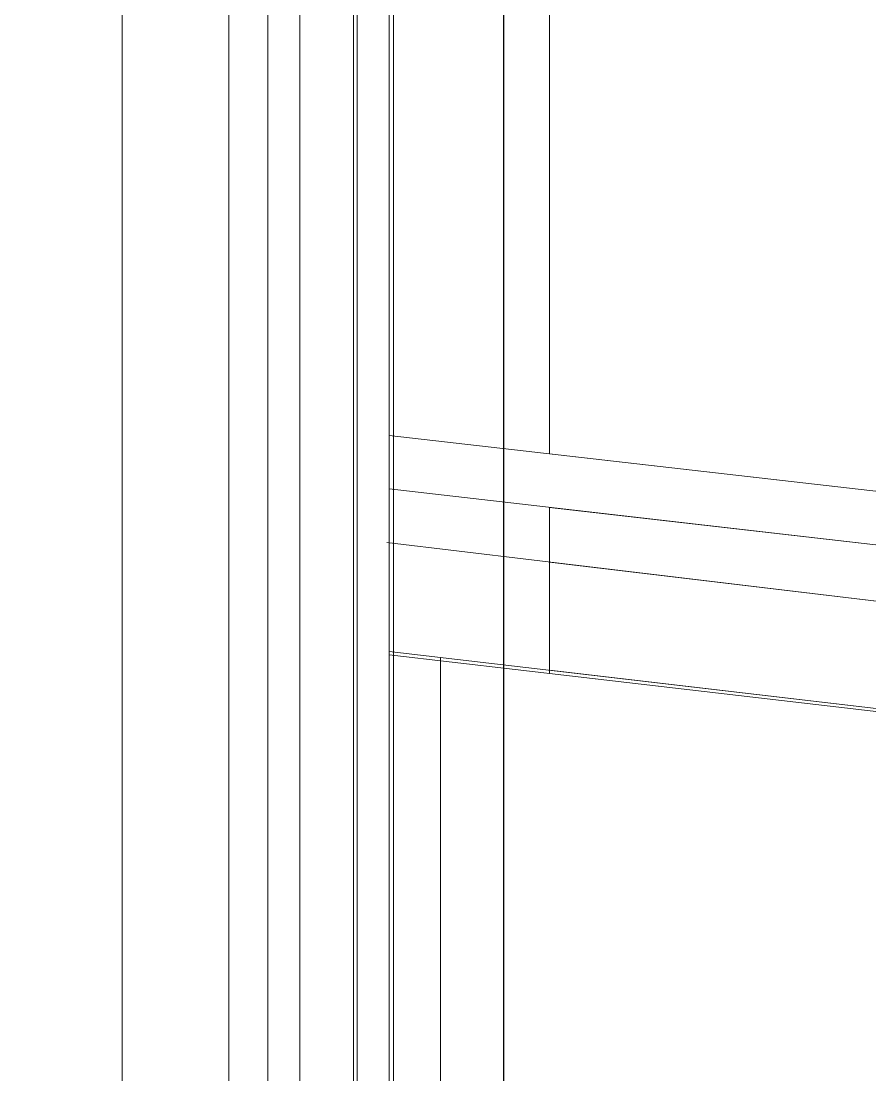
# Model space of a CAD drawing. Header units: millimetres. Extents: x 652554 to 1678317, y -308114 to 170803.
# Drawn here: x 678499.7 to 678896.9, y 105838.1 to 106331.3 of the extents above; entities that cross this region are included whole.
import ezdxf

# ---------------------------------------------------------------- set-up
doc = ezdxf.new("R2010")
doc.units = ezdxf.units.MM
for name, color, linetype, lineweight in [('A-GENM', 1, 'Continuous', 9), ('A-GLAZ-CURT', 2, 'Continuous', 9), ('A-GLAZ-CURT-HDLN', 2, 'Continuous', 9)]:
    doc.layers.add(name, color=color, linetype=linetype, lineweight=lineweight)
doc.layers.add('DIM', color=1, linetype='Continuous')

# ---------------------------------------------------------------- blocks, each defined once
blk = doc.blocks.new('DPA_CP_Entrance Louver Grill Vertical Z - Louver Grill Vertical Z-18398311-2250-01 ENTRANCE 2 ELEVATION 3')
at = {"layer": 'A-GLAZ-CURT'}
for p, q in [((632490.53, 105750), (632490.53, 108525)), ((632573.78, 108475), (632573.78, 105810)), ((632598.78, 105810), (632598.78, 108475)), ((632600.51, 105810), (632600.51, 108475))]:
    blk.add_line(p, q, dxfattribs=at)
blk = doc.blocks.new('DPA_CP_Entrance Louver Grill Vertical Z - Louver Grill Vertical Z-18398376-2250-01 ENTRANCE 2 ELEVATION 3')
at = {"layer": 'A-GLAZ-CURT'}
for p, q in [((632490.53, 105750), (632490.53, 108525)), ((632490.53, 105750), (632490.53, 108525)), ((632490.53, 105750), (632490.53, 108525)), ((632490.53, 105750), (632490.53, 108525)), ((632540.53, 108525), (632540.53, 105750)), ((632540.53, 105750), (632540.53, 108525)), ((632540.53, 108525), (632540.53, 105750)), ((632540.53, 105750), (632540.53, 108525)), ((632615.53, 108525), (632615.53, 105750)), ((632615.53, 105750), (632615.53, 108525)), ((632615.53, 108525), (632615.53, 105750)), ((632615.53, 105750), (632615.53, 108525)), ((632617.53, 105750), (632617.53, 108525)), ((632617.53, 106137.09), (632617.53, 108525)), ((632690.53, 108525), (632690.53, 106128.73)), ((632690.53, 108525), (632690.53, 106128.73)), ((632690.53, 106128.73), (632690.53, 108525)), ((632690.53, 106128.73), (632690.53, 108525)), ((632617.53, 106034.48), (632617.53, 106112.06)), ((632690.53, 106103.69), (632690.53, 106025.97)), ((632690.53, 106103.69), (632690.53, 106025.97)), ((632690.53, 106025.97), (632690.53, 106103.69)), ((632690.53, 106025.97), (632690.53, 106103.69))]:
    blk.add_line(p, q, dxfattribs=at)
blk = doc.blocks.new('DPA_CP_Entrance Louver Grill Vertical Z - Louver Grill Vertical Z-V16-2250-01 ENTRANCE 2 ELEVATION 3')
at = {"layer": 'A-GLAZ-CURT'}
for p, q in [((632490.53, 105750), (632490.53, 108525)), ((632490.53, 105750), (632490.53, 108525)), ((632490.53, 105750), (632490.53, 108525)), ((632490.53, 105750), (632490.53, 108525)), ((632540.53, 108525), (632540.53, 105750)), ((632540.53, 105750), (632540.53, 108525)), ((632540.53, 108525), (632540.53, 105750)), ((632540.53, 105750), (632540.53, 108525)), ((632615.53, 108525), (632615.53, 105750)), ((632615.53, 105750), (632615.53, 108525)), ((632615.53, 108525), (632615.53, 105750)), ((632615.53, 105750), (632615.53, 108525)), ((632690.53, 108525), (632690.53, 106128.73)), ((632690.53, 108525), (632690.53, 106128.73)), ((632690.53, 106128.73), (632690.53, 108525)), ((632690.53, 106128.73), (632690.53, 108525)), ((632690.53, 106103.69), (632690.53, 106027.46)), ((632690.53, 106103.69), (632690.53, 106027.46)), ((632690.53, 106027.46), (632690.53, 106103.69)), ((632690.53, 106027.46), (632690.53, 106103.69))]:
    blk.add_line(p, q, dxfattribs=at)
blk = doc.blocks.new('DPA_CP_Entrance Louver Grill Vertical Z - Louver Grill Vertical Z-18398571-2250-01 ENTRANCE 2 ELEVATION 3')
at = {"layer": 'A-GLAZ-CURT'}
for p, q in [((626761.76, 105750), (626761.76, 108525)), ((626761.76, 105750), (626761.76, 108525)), ((626761.76, 108525), (626761.76, 105750)), ((626761.76, 108525), (626761.76, 105750))]:
    blk.add_line(p, q, dxfattribs=at)
blk = doc.blocks.new('GM_Louver Grill Vertical Z - Z Profile-V28-2250-01 ENTRANCE 2 ELEVATION 3')
at = {"layer": 'A-GENM'}
for p, q in [((632558.78, 108475), (632558.78, 105810)), ((632573.73, 105810), (632573.73, 108475))]:
    blk.add_line(p, q, dxfattribs=at)
blk = doc.blocks.new('GM_Louver Grill Vertical Z - Z Profile-V36-2250-01 ENTRANCE 2 ELEVATION 3')
at = {"layer": 'A-GENM'}
for p, q in [((632615.53, 108525), (632615.53, 105750)), ((632615.53, 105750), (632615.53, 108525)), ((632690.53, 106128.73), (632690.53, 108525)), ((632690.53, 106128.73), (632690.53, 108525)), ((632690.53, 106128.73), (632690.53, 108525)), ((632690.53, 106025.97), (632690.53, 106103.69)), ((632690.53, 106025.97), (632690.53, 106103.69)), ((632690.53, 106025.97), (632690.53, 106103.69))]:
    blk.add_line(p, q, dxfattribs=at)
blk = doc.blocks.new('GM_Louver Grill Vertical Z - Z Profile-V37-2250-01 ENTRANCE 2 ELEVATION 3')
at = {"layer": 'A-GENM'}
for p, q in [((632615.53, 108525), (632615.53, 105750)), ((632615.53, 105750), (632615.53, 108525)), ((632690.53, 106128.73), (632690.53, 108525)), ((632690.53, 106128.73), (632690.53, 108525)), ((632690.53, 106128.73), (632690.53, 108525)), ((632690.53, 106027.46), (632690.53, 106103.69)), ((632690.53, 106027.46), (632690.53, 106103.69)), ((632690.53, 106027.46), (632690.53, 106103.69))]:
    blk.add_line(p, q, dxfattribs=at)
blk = doc.blocks.new('DPA_CP_Entrance Canopy Lower - Depth 4200-17959564-2250-01 ENTRANCE 2 ELEVATION 3')
at = {"layer": 'A-GLAZ-CURT'}
for p, q in [((632615.53, 106112.29), (632615.53, 106137.32)), ((634285.73, 105946.02), (632615.53, 106137.32)), ((632615.53, 106137.32), (632615.53, 106112.29)), ((632690.53, 106128.73), (634285.73, 105946.02)), ((632615.53, 106112.29), (634284.38, 105921.06)), ((634284.38, 105921.06), (632690.53, 106103.69)), ((634176.18, 105900), (632614.44, 106087.19)), ((634235.61, 105846.02), (632615.53, 106036.27)), ((632615.53, 106036.27), (632615.53, 105750)), ((632615.53, 105750), (632615.53, 106036.27)), ((632615.53, 106034.71), (632615.53, 105695)), ((634235.61, 105846.02), (632615.53, 106034.71)), ((632615.53, 105750), (632615.53, 106034.71)), ((632639.56, 106033.45), (632639.56, 105696.02)), ((634235.61, 105846.02), (632690.53, 106027.46)), ((632690.53, 106027.46), (634235.61, 105846.02)), ((632690.53, 106025.97), (634235.61, 105846.02))]:
    blk.add_line(p, q, dxfattribs=at)
at = {"layer": 'A-GLAZ-CURT-HDLN'}
blk.add_line((632615.53, 105550), (632615.53, 108261.62), dxfattribs=at)
blk = doc.blocks.new('DPA_CP_Entrance Canopy Lower - Depth 4200-V74-2250-01 ENTRANCE 2 ELEVATION 3')
at = {"layer": 'A-GLAZ-CURT'}
for p, q in [((632615.53, 106112.29), (632615.53, 106137.32)), ((632615.53, 106137.32), (632615.53, 106112.29)), ((632690.53, 106128.73), (634285.73, 105946.02)), ((634285.73, 105946.02), (632690.53, 106128.73)), ((634284.38, 105921.06), (632690.53, 106103.69)), ((632690.53, 106103.69), (634284.38, 105921.06)), ((634176.18, 105900), (632690.53, 106078.07)), ((632615.53, 106036.27), (632615.53, 105750)), ((632615.53, 105750), (632615.53, 106036.27)), ((632615.53, 106034.71), (632615.53, 105750)), ((632615.53, 105750), (632615.53, 106034.71)), ((634235.61, 105846.02), (632690.53, 106027.46)), ((634235.61, 105846.02), (632690.53, 106027.46)), ((632690.53, 106027.46), (634235.61, 105846.02))]:
    blk.add_line(p, q, dxfattribs=at)
at = {"layer": 'A-GLAZ-CURT-HDLN'}
blk.add_line((632615.53, 105750), (632615.53, 108261.62), dxfattribs=at)
blk = doc.blocks.new('DPA_CP_Entrance Canopy Lower - Depth 4200-V75-2250-01 ENTRANCE 2 ELEVATION 3')
at = {"layer": 'A-GLAZ-CURT'}
for p, q in [((632615.53, 106112.29), (632615.53, 106137.32)), ((632615.53, 106137.32), (632615.53, 106112.29)), ((632690.53, 106128.73), (634285.73, 105946.02)), ((634285.73, 105946.02), (632690.53, 106128.73)), ((634284.38, 105921.06), (632690.53, 106103.69)), ((632690.53, 106103.69), (634284.38, 105921.06)), ((634176.18, 105900), (632690.53, 106078.07)), ((632615.53, 106036.27), (632615.53, 105750)), ((632615.53, 105750), (632615.53, 106036.27)), ((632615.53, 106034.71), (632615.53, 105750)), ((632615.53, 105750), (632615.53, 106034.71)), ((634235.61, 105846.02), (632690.53, 106027.46)), ((634235.61, 105846.02), (632690.53, 106027.46)), ((632690.53, 106027.46), (634235.61, 105846.02))]:
    blk.add_line(p, q, dxfattribs=at)
at = {"layer": 'A-GLAZ-CURT-HDLN'}
blk.add_line((632615.53, 105750), (632615.53, 108261.62), dxfattribs=at)
blk = doc.blocks.new('DPA_CP_Entrance Canopy Lower - Depth 4200-V76-2250-01 ENTRANCE 2 ELEVATION 3')
at = {"layer": 'A-GLAZ-CURT'}
for p, q in [((632615.53, 106112.29), (632615.53, 106137.32)), ((632615.53, 106137.32), (632615.53, 106112.29)), ((632690.53, 106128.73), (634285.73, 105946.02)), ((634285.73, 105946.02), (632690.53, 106128.73)), ((634284.38, 105921.06), (632690.53, 106103.69)), ((632690.53, 106103.69), (634284.38, 105921.06)), ((634176.18, 105900), (632690.53, 106078.07)), ((632615.53, 106036.27), (632615.53, 105750)), ((632615.53, 105750), (632615.53, 106036.27)), ((632615.53, 106034.71), (632615.53, 105750)), ((632615.53, 105750), (632615.53, 106034.71)), ((634235.61, 105846.02), (632690.53, 106027.46)), ((634235.61, 105846.02), (632690.53, 106027.46)), ((632690.53, 106027.46), (634235.61, 105846.02))]:
    blk.add_line(p, q, dxfattribs=at)
at = {"layer": 'A-GLAZ-CURT-HDLN'}
blk.add_line((632615.53, 105750), (632615.53, 108261.62), dxfattribs=at)

msp = doc.modelspace()

# ---------------------------------------------------------------- linework, layer by layer
at = {"layer": 'DIM', "color": 6}
msp.add_lwpolyline([(669892, 113950.8585), (678725.3852, 113950.8585), (678725.3852, 102550), (669892, 102550)], close=True, dxfattribs=at)

# ---------------------------------------------------------------- block references
at = {"layer": 'A-GENM'}
for name in ['GM_Louver Grill Vertical Z - Z Profile-V28-2250-01 ENTRANCE 2 ELEVATION 3', 'GM_Louver Grill Vertical Z - Z Profile-V36-2250-01 ENTRANCE 2 ELEVATION 3', 'GM_Louver Grill Vertical Z - Z Profile-V36-2250-01 ENTRANCE 2 ELEVATION 3', 'GM_Louver Grill Vertical Z - Z Profile-V36-2250-01 ENTRANCE 2 ELEVATION 3', 'GM_Louver Grill Vertical Z - Z Profile-V36-2250-01 ENTRANCE 2 ELEVATION 3', 'GM_Louver Grill Vertical Z - Z Profile-V36-2250-01 ENTRANCE 2 ELEVATION 3', 'GM_Louver Grill Vertical Z - Z Profile-V36-2250-01 ENTRANCE 2 ELEVATION 3', 'GM_Louver Grill Vertical Z - Z Profile-V36-2250-01 ENTRANCE 2 ELEVATION 3', 'GM_Louver Grill Vertical Z - Z Profile-V36-2250-01 ENTRANCE 2 ELEVATION 3', 'GM_Louver Grill Vertical Z - Z Profile-V36-2250-01 ENTRANCE 2 ELEVATION 3', 'GM_Louver Grill Vertical Z - Z Profile-V36-2250-01 ENTRANCE 2 ELEVATION 3', 'GM_Louver Grill Vertical Z - Z Profile-V36-2250-01 ENTRANCE 2 ELEVATION 3', 'GM_Louver Grill Vertical Z - Z Profile-V36-2250-01 ENTRANCE 2 ELEVATION 3', 'GM_Louver Grill Vertical Z - Z Profile-V36-2250-01 ENTRANCE 2 ELEVATION 3', 'GM_Louver Grill Vertical Z - Z Profile-V36-2250-01 ENTRANCE 2 ELEVATION 3', 'GM_Louver Grill Vertical Z - Z Profile-V36-2250-01 ENTRANCE 2 ELEVATION 3', 'GM_Louver Grill Vertical Z - Z Profile-V36-2250-01 ENTRANCE 2 ELEVATION 3', 'GM_Louver Grill Vertical Z - Z Profile-V36-2250-01 ENTRANCE 2 ELEVATION 3', 'GM_Louver Grill Vertical Z - Z Profile-V37-2250-01 ENTRANCE 2 ELEVATION 3', 'GM_Louver Grill Vertical Z - Z Profile-V37-2250-01 ENTRANCE 2 ELEVATION 3', 'GM_Louver Grill Vertical Z - Z Profile-V37-2250-01 ENTRANCE 2 ELEVATION 3', 'GM_Louver Grill Vertical Z - Z Profile-V37-2250-01 ENTRANCE 2 ELEVATION 3', 'GM_Louver Grill Vertical Z - Z Profile-V37-2250-01 ENTRANCE 2 ELEVATION 3', 'GM_Louver Grill Vertical Z - Z Profile-V37-2250-01 ENTRANCE 2 ELEVATION 3', 'GM_Louver Grill Vertical Z - Z Profile-V37-2250-01 ENTRANCE 2 ELEVATION 3', 'GM_Louver Grill Vertical Z - Z Profile-V37-2250-01 ENTRANCE 2 ELEVATION 3', 'GM_Louver Grill Vertical Z - Z Profile-V37-2250-01 ENTRANCE 2 ELEVATION 3', 'GM_Louver Grill Vertical Z - Z Profile-V37-2250-01 ENTRANCE 2 ELEVATION 3', 'GM_Louver Grill Vertical Z - Z Profile-V37-2250-01 ENTRANCE 2 ELEVATION 3', 'GM_Louver Grill Vertical Z - Z Profile-V37-2250-01 ENTRANCE 2 ELEVATION 3', 'GM_Louver Grill Vertical Z - Z Profile-V37-2250-01 ENTRANCE 2 ELEVATION 3', 'GM_Louver Grill Vertical Z - Z Profile-V37-2250-01 ENTRANCE 2 ELEVATION 3', 'GM_Louver Grill Vertical Z - Z Profile-V37-2250-01 ENTRANCE 2 ELEVATION 3', 'GM_Louver Grill Vertical Z - Z Profile-V37-2250-01 ENTRANCE 2 ELEVATION 3', 'GM_Louver Grill Vertical Z - Z Profile-V37-2250-01 ENTRANCE 2 ELEVATION 3', 'GM_Louver Grill Vertical Z - Z Profile-V37-2250-01 ENTRANCE 2 ELEVATION 3', 'GM_Louver Grill Vertical Z - Z Profile-V37-2250-01 ENTRANCE 2 ELEVATION 3', 'GM_Louver Grill Vertical Z - Z Profile-V37-2250-01 ENTRANCE 2 ELEVATION 3', 'GM_Louver Grill Vertical Z - Z Profile-V37-2250-01 ENTRANCE 2 ELEVATION 3', 'GM_Louver Grill Vertical Z - Z Profile-V37-2250-01 ENTRANCE 2 ELEVATION 3', 'GM_Louver Grill Vertical Z - Z Profile-V37-2250-01 ENTRANCE 2 ELEVATION 3', 'GM_Louver Grill Vertical Z - Z Profile-V37-2250-01 ENTRANCE 2 ELEVATION 3', 'GM_Louver Grill Vertical Z - Z Profile-V37-2250-01 ENTRANCE 2 ELEVATION 3', 'GM_Louver Grill Vertical Z - Z Profile-V37-2250-01 ENTRANCE 2 ELEVATION 3', 'GM_Louver Grill Vertical Z - Z Profile-V37-2250-01 ENTRANCE 2 ELEVATION 3', 'GM_Louver Grill Vertical Z - Z Profile-V37-2250-01 ENTRANCE 2 ELEVATION 3', 'GM_Louver Grill Vertical Z - Z Profile-V37-2250-01 ENTRANCE 2 ELEVATION 3', 'GM_Louver Grill Vertical Z - Z Profile-V37-2250-01 ENTRANCE 2 ELEVATION 3', 'GM_Louver Grill Vertical Z - Z Profile-V37-2250-01 ENTRANCE 2 ELEVATION 3', 'GM_Louver Grill Vertical Z - Z Profile-V37-2250-01 ENTRANCE 2 ELEVATION 3', 'GM_Louver Grill Vertical Z - Z Profile-V37-2250-01 ENTRANCE 2 ELEVATION 3', 'GM_Louver Grill Vertical Z - Z Profile-V37-2250-01 ENTRANCE 2 ELEVATION 3', 'GM_Louver Grill Vertical Z - Z Profile-V37-2250-01 ENTRANCE 2 ELEVATION 3', 'GM_Louver Grill Vertical Z - Z Profile-V37-2250-01 ENTRANCE 2 ELEVATION 3', 'GM_Louver Grill Vertical Z - Z Profile-V37-2250-01 ENTRANCE 2 ELEVATION 3', 'GM_Louver Grill Vertical Z - Z Profile-V37-2250-01 ENTRANCE 2 ELEVATION 3', 'GM_Louver Grill Vertical Z - Z Profile-V37-2250-01 ENTRANCE 2 ELEVATION 3', 'GM_Louver Grill Vertical Z - Z Profile-V37-2250-01 ENTRANCE 2 ELEVATION 3', 'GM_Louver Grill Vertical Z - Z Profile-V37-2250-01 ENTRANCE 2 ELEVATION 3', 'GM_Louver Grill Vertical Z - Z Profile-V37-2250-01 ENTRANCE 2 ELEVATION 3', 'GM_Louver Grill Vertical Z - Z Profile-V37-2250-01 ENTRANCE 2 ELEVATION 3', 'GM_Louver Grill Vertical Z - Z Profile-V37-2250-01 ENTRANCE 2 ELEVATION 3', 'GM_Louver Grill Vertical Z - Z Profile-V37-2250-01 ENTRANCE 2 ELEVATION 3', 'GM_Louver Grill Vertical Z - Z Profile-V37-2250-01 ENTRANCE 2 ELEVATION 3', 'GM_Louver Grill Vertical Z - Z Profile-V37-2250-01 ENTRANCE 2 ELEVATION 3', 'GM_Louver Grill Vertical Z - Z Profile-V37-2250-01 ENTRANCE 2 ELEVATION 3', 'GM_Louver Grill Vertical Z - Z Profile-V37-2250-01 ENTRANCE 2 ELEVATION 3', 'GM_Louver Grill Vertical Z - Z Profile-V37-2250-01 ENTRANCE 2 ELEVATION 3', 'GM_Louver Grill Vertical Z - Z Profile-V37-2250-01 ENTRANCE 2 ELEVATION 3', 'GM_Louver Grill Vertical Z - Z Profile-V37-2250-01 ENTRANCE 2 ELEVATION 3', 'GM_Louver Grill Vertical Z - Z Profile-V37-2250-01 ENTRANCE 2 ELEVATION 3', 'GM_Louver Grill Vertical Z - Z Profile-V37-2250-01 ENTRANCE 2 ELEVATION 3', 'GM_Louver Grill Vertical Z - Z Profile-V37-2250-01 ENTRANCE 2 ELEVATION 3', 'GM_Louver Grill Vertical Z - Z Profile-V37-2250-01 ENTRANCE 2 ELEVATION 3', 'GM_Louver Grill Vertical Z - Z Profile-V37-2250-01 ENTRANCE 2 ELEVATION 3', 'GM_Louver Grill Vertical Z - Z Profile-V37-2250-01 ENTRANCE 2 ELEVATION 3', 'GM_Louver Grill Vertical Z - Z Profile-V37-2250-01 ENTRANCE 2 ELEVATION 3', 'GM_Louver Grill Vertical Z - Z Profile-V37-2250-01 ENTRANCE 2 ELEVATION 3', 'GM_Louver Grill Vertical Z - Z Profile-V37-2250-01 ENTRANCE 2 ELEVATION 3', 'GM_Louver Grill Vertical Z - Z Profile-V37-2250-01 ENTRANCE 2 ELEVATION 3', 'GM_Louver Grill Vertical Z - Z Profile-V37-2250-01 ENTRANCE 2 ELEVATION 3', 'GM_Louver Grill Vertical Z - Z Profile-V37-2250-01 ENTRANCE 2 ELEVATION 3', 'GM_Louver Grill Vertical Z - Z Profile-V37-2250-01 ENTRANCE 2 ELEVATION 3', 'GM_Louver Grill Vertical Z - Z Profile-V37-2250-01 ENTRANCE 2 ELEVATION 3', 'GM_Louver Grill Vertical Z - Z Profile-V37-2250-01 ENTRANCE 2 ELEVATION 3', 'GM_Louver Grill Vertical Z - Z Profile-V37-2250-01 ENTRANCE 2 ELEVATION 3', 'GM_Louver Grill Vertical Z - Z Profile-V37-2250-01 ENTRANCE 2 ELEVATION 3', 'GM_Louver Grill Vertical Z - Z Profile-V37-2250-01 ENTRANCE 2 ELEVATION 3', 'GM_Louver Grill Vertical Z - Z Profile-V37-2250-01 ENTRANCE 2 ELEVATION 3', 'GM_Louver Grill Vertical Z - Z Profile-V37-2250-01 ENTRANCE 2 ELEVATION 3', 'GM_Louver Grill Vertical Z - Z Profile-V37-2250-01 ENTRANCE 2 ELEVATION 3', 'GM_Louver Grill Vertical Z - Z Profile-V37-2250-01 ENTRANCE 2 ELEVATION 3', 'GM_Louver Grill Vertical Z - Z Profile-V37-2250-01 ENTRANCE 2 ELEVATION 3', 'GM_Louver Grill Vertical Z - Z Profile-V37-2250-01 ENTRANCE 2 ELEVATION 3', 'GM_Louver Grill Vertical Z - Z Profile-V37-2250-01 ENTRANCE 2 ELEVATION 3', 'GM_Louver Grill Vertical Z - Z Profile-V37-2250-01 ENTRANCE 2 ELEVATION 3', 'GM_Louver Grill Vertical Z - Z Profile-V37-2250-01 ENTRANCE 2 ELEVATION 3', 'GM_Louver Grill Vertical Z - Z Profile-V37-2250-01 ENTRANCE 2 ELEVATION 3', 'GM_Louver Grill Vertical Z - Z Profile-V37-2250-01 ENTRANCE 2 ELEVATION 3', 'GM_Louver Grill Vertical Z - Z Profile-V37-2250-01 ENTRANCE 2 ELEVATION 3', 'GM_Louver Grill Vertical Z - Z Profile-V37-2250-01 ENTRANCE 2 ELEVATION 3', 'GM_Louver Grill Vertical Z - Z Profile-V37-2250-01 ENTRANCE 2 ELEVATION 3', 'GM_Louver Grill Vertical Z - Z Profile-V37-2250-01 ENTRANCE 2 ELEVATION 3', 'GM_Louver Grill Vertical Z - Z Profile-V37-2250-01 ENTRANCE 2 ELEVATION 3', 'GM_Louver Grill Vertical Z - Z Profile-V37-2250-01 ENTRANCE 2 ELEVATION 3', 'GM_Louver Grill Vertical Z - Z Profile-V37-2250-01 ENTRANCE 2 ELEVATION 3', 'GM_Louver Grill Vertical Z - Z Profile-V37-2250-01 ENTRANCE 2 ELEVATION 3', 'GM_Louver Grill Vertical Z - Z Profile-V37-2250-01 ENTRANCE 2 ELEVATION 3', 'GM_Louver Grill Vertical Z - Z Profile-V37-2250-01 ENTRANCE 2 ELEVATION 3', 'GM_Louver Grill Vertical Z - Z Profile-V37-2250-01 ENTRANCE 2 ELEVATION 3', 'GM_Louver Grill Vertical Z - Z Profile-V37-2250-01 ENTRANCE 2 ELEVATION 3', 'GM_Louver Grill Vertical Z - Z Profile-V37-2250-01 ENTRANCE 2 ELEVATION 3', 'GM_Louver Grill Vertical Z - Z Profile-V37-2250-01 ENTRANCE 2 ELEVATION 3', 'GM_Louver Grill Vertical Z - Z Profile-V37-2250-01 ENTRANCE 2 ELEVATION 3', 'GM_Louver Grill Vertical Z - Z Profile-V37-2250-01 ENTRANCE 2 ELEVATION 3', 'GM_Louver Grill Vertical Z - Z Profile-V37-2250-01 ENTRANCE 2 ELEVATION 3', 'GM_Louver Grill Vertical Z - Z Profile-V37-2250-01 ENTRANCE 2 ELEVATION 3', 'GM_Louver Grill Vertical Z - Z Profile-V37-2250-01 ENTRANCE 2 ELEVATION 3', 'GM_Louver Grill Vertical Z - Z Profile-V37-2250-01 ENTRANCE 2 ELEVATION 3', 'GM_Louver Grill Vertical Z - Z Profile-V37-2250-01 ENTRANCE 2 ELEVATION 3', 'GM_Louver Grill Vertical Z - Z Profile-V37-2250-01 ENTRANCE 2 ELEVATION 3', 'GM_Louver Grill Vertical Z - Z Profile-V37-2250-01 ENTRANCE 2 ELEVATION 3', 'GM_Louver Grill Vertical Z - Z Profile-V37-2250-01 ENTRANCE 2 ELEVATION 3', 'GM_Louver Grill Vertical Z - Z Profile-V37-2250-01 ENTRANCE 2 ELEVATION 3', 'GM_Louver Grill Vertical Z - Z Profile-V37-2250-01 ENTRANCE 2 ELEVATION 3', 'GM_Louver Grill Vertical Z - Z Profile-V37-2250-01 ENTRANCE 2 ELEVATION 3', 'GM_Louver Grill Vertical Z - Z Profile-V37-2250-01 ENTRANCE 2 ELEVATION 3', 'GM_Louver Grill Vertical Z - Z Profile-V37-2250-01 ENTRANCE 2 ELEVATION 3', 'GM_Louver Grill Vertical Z - Z Profile-V37-2250-01 ENTRANCE 2 ELEVATION 3', 'GM_Louver Grill Vertical Z - Z Profile-V37-2250-01 ENTRANCE 2 ELEVATION 3', 'GM_Louver Grill Vertical Z - Z Profile-V37-2250-01 ENTRANCE 2 ELEVATION 3', 'GM_Louver Grill Vertical Z - Z Profile-V37-2250-01 ENTRANCE 2 ELEVATION 3', 'GM_Louver Grill Vertical Z - Z Profile-V37-2250-01 ENTRANCE 2 ELEVATION 3', 'GM_Louver Grill Vertical Z - Z Profile-V37-2250-01 ENTRANCE 2 ELEVATION 3', 'GM_Louver Grill Vertical Z - Z Profile-V37-2250-01 ENTRANCE 2 ELEVATION 3', 'GM_Louver Grill Vertical Z - Z Profile-V37-2250-01 ENTRANCE 2 ELEVATION 3', 'GM_Louver Grill Vertical Z - Z Profile-V37-2250-01 ENTRANCE 2 ELEVATION 3', 'GM_Louver Grill Vertical Z - Z Profile-V37-2250-01 ENTRANCE 2 ELEVATION 3', 'GM_Louver Grill Vertical Z - Z Profile-V37-2250-01 ENTRANCE 2 ELEVATION 3', 'GM_Louver Grill Vertical Z - Z Profile-V37-2250-01 ENTRANCE 2 ELEVATION 3', 'GM_Louver Grill Vertical Z - Z Profile-V37-2250-01 ENTRANCE 2 ELEVATION 3', 'GM_Louver Grill Vertical Z - Z Profile-V37-2250-01 ENTRANCE 2 ELEVATION 3', 'GM_Louver Grill Vertical Z - Z Profile-V37-2250-01 ENTRANCE 2 ELEVATION 3', 'GM_Louver Grill Vertical Z - Z Profile-V37-2250-01 ENTRANCE 2 ELEVATION 3', 'GM_Louver Grill Vertical Z - Z Profile-V37-2250-01 ENTRANCE 2 ELEVATION 3', 'GM_Louver Grill Vertical Z - Z Profile-V37-2250-01 ENTRANCE 2 ELEVATION 3', 'GM_Louver Grill Vertical Z - Z Profile-V37-2250-01 ENTRANCE 2 ELEVATION 3', 'GM_Louver Grill Vertical Z - Z Profile-V37-2250-01 ENTRANCE 2 ELEVATION 3', 'GM_Louver Grill Vertical Z - Z Profile-V37-2250-01 ENTRANCE 2 ELEVATION 3', 'GM_Louver Grill Vertical Z - Z Profile-V37-2250-01 ENTRANCE 2 ELEVATION 3', 'GM_Louver Grill Vertical Z - Z Profile-V37-2250-01 ENTRANCE 2 ELEVATION 3', 'GM_Louver Grill Vertical Z - Z Profile-V37-2250-01 ENTRANCE 2 ELEVATION 3', 'GM_Louver Grill Vertical Z - Z Profile-V37-2250-01 ENTRANCE 2 ELEVATION 3', 'GM_Louver Grill Vertical Z - Z Profile-V37-2250-01 ENTRANCE 2 ELEVATION 3', 'GM_Louver Grill Vertical Z - Z Profile-V37-2250-01 ENTRANCE 2 ELEVATION 3', 'GM_Louver Grill Vertical Z - Z Profile-V37-2250-01 ENTRANCE 2 ELEVATION 3', 'GM_Louver Grill Vertical Z - Z Profile-V37-2250-01 ENTRANCE 2 ELEVATION 3', 'GM_Louver Grill Vertical Z - Z Profile-V37-2250-01 ENTRANCE 2 ELEVATION 3', 'GM_Louver Grill Vertical Z - Z Profile-V37-2250-01 ENTRANCE 2 ELEVATION 3', 'GM_Louver Grill Vertical Z - Z Profile-V37-2250-01 ENTRANCE 2 ELEVATION 3', 'GM_Louver Grill Vertical Z - Z Profile-V37-2250-01 ENTRANCE 2 ELEVATION 3', 'GM_Louver Grill Vertical Z - Z Profile-V37-2250-01 ENTRANCE 2 ELEVATION 3', 'GM_Louver Grill Vertical Z - Z Profile-V37-2250-01 ENTRANCE 2 ELEVATION 3', 'GM_Louver Grill Vertical Z - Z Profile-V37-2250-01 ENTRANCE 2 ELEVATION 3', 'GM_Louver Grill Vertical Z - Z Profile-V37-2250-01 ENTRANCE 2 ELEVATION 3', 'GM_Louver Grill Vertical Z - Z Profile-V37-2250-01 ENTRANCE 2 ELEVATION 3', 'GM_Louver Grill Vertical Z - Z Profile-V37-2250-01 ENTRANCE 2 ELEVATION 3', 'GM_Louver Grill Vertical Z - Z Profile-V37-2250-01 ENTRANCE 2 ELEVATION 3', 'GM_Louver Grill Vertical Z - Z Profile-V37-2250-01 ENTRANCE 2 ELEVATION 3', 'GM_Louver Grill Vertical Z - Z Profile-V37-2250-01 ENTRANCE 2 ELEVATION 3', 'GM_Louver Grill Vertical Z - Z Profile-V37-2250-01 ENTRANCE 2 ELEVATION 3', 'GM_Louver Grill Vertical Z - Z Profile-V37-2250-01 ENTRANCE 2 ELEVATION 3', 'GM_Louver Grill Vertical Z - Z Profile-V37-2250-01 ENTRANCE 2 ELEVATION 3', 'GM_Louver Grill Vertical Z - Z Profile-V37-2250-01 ENTRANCE 2 ELEVATION 3', 'GM_Louver Grill Vertical Z - Z Profile-V37-2250-01 ENTRANCE 2 ELEVATION 3', 'GM_Louver Grill Vertical Z - Z Profile-V37-2250-01 ENTRANCE 2 ELEVATION 3', 'GM_Louver Grill Vertical Z - Z Profile-V37-2250-01 ENTRANCE 2 ELEVATION 3', 'GM_Louver Grill Vertical Z - Z Profile-V37-2250-01 ENTRANCE 2 ELEVATION 3', 'GM_Louver Grill Vertical Z - Z Profile-V37-2250-01 ENTRANCE 2 ELEVATION 3', 'GM_Louver Grill Vertical Z - Z Profile-V37-2250-01 ENTRANCE 2 ELEVATION 3', 'GM_Louver Grill Vertical Z - Z Profile-V37-2250-01 ENTRANCE 2 ELEVATION 3', 'GM_Louver Grill Vertical Z - Z Profile-V37-2250-01 ENTRANCE 2 ELEVATION 3', 'GM_Louver Grill Vertical Z - Z Profile-V37-2250-01 ENTRANCE 2 ELEVATION 3', 'GM_Louver Grill Vertical Z - Z Profile-V37-2250-01 ENTRANCE 2 ELEVATION 3', 'GM_Louver Grill Vertical Z - Z Profile-V37-2250-01 ENTRANCE 2 ELEVATION 3', 'GM_Louver Grill Vertical Z - Z Profile-V37-2250-01 ENTRANCE 2 ELEVATION 3', 'GM_Louver Grill Vertical Z - Z Profile-V37-2250-01 ENTRANCE 2 ELEVATION 3', 'GM_Louver Grill Vertical Z - Z Profile-V37-2250-01 ENTRANCE 2 ELEVATION 3', 'GM_Louver Grill Vertical Z - Z Profile-V37-2250-01 ENTRANCE 2 ELEVATION 3', 'GM_Louver Grill Vertical Z - Z Profile-V37-2250-01 ENTRANCE 2 ELEVATION 3', 'GM_Louver Grill Vertical Z - Z Profile-V37-2250-01 ENTRANCE 2 ELEVATION 3', 'GM_Louver Grill Vertical Z - Z Profile-V37-2250-01 ENTRANCE 2 ELEVATION 3', 'GM_Louver Grill Vertical Z - Z Profile-V37-2250-01 ENTRANCE 2 ELEVATION 3', 'GM_Louver Grill Vertical Z - Z Profile-V37-2250-01 ENTRANCE 2 ELEVATION 3', 'GM_Louver Grill Vertical Z - Z Profile-V37-2250-01 ENTRANCE 2 ELEVATION 3', 'GM_Louver Grill Vertical Z - Z Profile-V37-2250-01 ENTRANCE 2 ELEVATION 3', 'GM_Louver Grill Vertical Z - Z Profile-V37-2250-01 ENTRANCE 2 ELEVATION 3', 'GM_Louver Grill Vertical Z - Z Profile-V37-2250-01 ENTRANCE 2 ELEVATION 3', 'GM_Louver Grill Vertical Z - Z Profile-V37-2250-01 ENTRANCE 2 ELEVATION 3', 'GM_Louver Grill Vertical Z - Z Profile-V37-2250-01 ENTRANCE 2 ELEVATION 3', 'GM_Louver Grill Vertical Z - Z Profile-V37-2250-01 ENTRANCE 2 ELEVATION 3', 'GM_Louver Grill Vertical Z - Z Profile-V37-2250-01 ENTRANCE 2 ELEVATION 3', 'GM_Louver Grill Vertical Z - Z Profile-V37-2250-01 ENTRANCE 2 ELEVATION 3', 'GM_Louver Grill Vertical Z - Z Profile-V37-2250-01 ENTRANCE 2 ELEVATION 3', 'GM_Louver Grill Vertical Z - Z Profile-V37-2250-01 ENTRANCE 2 ELEVATION 3', 'GM_Louver Grill Vertical Z - Z Profile-V37-2250-01 ENTRANCE 2 ELEVATION 3', 'GM_Louver Grill Vertical Z - Z Profile-V37-2250-01 ENTRANCE 2 ELEVATION 3', 'GM_Louver Grill Vertical Z - Z Profile-V37-2250-01 ENTRANCE 2 ELEVATION 3', 'GM_Louver Grill Vertical Z - Z Profile-V37-2250-01 ENTRANCE 2 ELEVATION 3', 'GM_Louver Grill Vertical Z - Z Profile-V37-2250-01 ENTRANCE 2 ELEVATION 3', 'GM_Louver Grill Vertical Z - Z Profile-V37-2250-01 ENTRANCE 2 ELEVATION 3', 'GM_Louver Grill Vertical Z - Z Profile-V37-2250-01 ENTRANCE 2 ELEVATION 3', 'GM_Louver Grill Vertical Z - Z Profile-V37-2250-01 ENTRANCE 2 ELEVATION 3', 'GM_Louver Grill Vertical Z - Z Profile-V37-2250-01 ENTRANCE 2 ELEVATION 3', 'GM_Louver Grill Vertical Z - Z Profile-V37-2250-01 ENTRANCE 2 ELEVATION 3', 'GM_Louver Grill Vertical Z - Z Profile-V37-2250-01 ENTRANCE 2 ELEVATION 3', 'GM_Louver Grill Vertical Z - Z Profile-V36-2250-01 ENTRANCE 2 ELEVATION 3']:
    msp.add_blockref(name, (46056.406, 0), dxfattribs=at)
at = {"layer": 'A-GLAZ-CURT'}
for name, p in [('DPA_CP_Entrance Louver Grill Vertical Z - Louver Grill Vertical Z-18398571-2250-01 ENTRANCE 2 ELEVATION 3', (51785.1758, 0)), ('DPA_CP_Entrance Louver Grill Vertical Z - Louver Grill Vertical Z-18398311-2250-01 ENTRANCE 2 ELEVATION 3', (46056.406, 0)), ('DPA_CP_Entrance Louver Grill Vertical Z - Louver Grill Vertical Z-18398376-2250-01 ENTRANCE 2 ELEVATION 3', (46056.406, 0)), ('DPA_CP_Entrance Louver Grill Vertical Z - Louver Grill Vertical Z-V16-2250-01 ENTRANCE 2 ELEVATION 3', (46056.406, 0)), ('DPA_CP_Entrance Louver Grill Vertical Z - Louver Grill Vertical Z-V16-2250-01 ENTRANCE 2 ELEVATION 3', (46056.406, 0)), ('DPA_CP_Entrance Louver Grill Vertical Z - Louver Grill Vertical Z-V16-2250-01 ENTRANCE 2 ELEVATION 3', (46056.406, 0)), ('DPA_CP_Entrance Louver Grill Vertical Z - Louver Grill Vertical Z-V16-2250-01 ENTRANCE 2 ELEVATION 3', (46056.406, 0)), ('DPA_CP_Entrance Louver Grill Vertical Z - Louver Grill Vertical Z-V16-2250-01 ENTRANCE 2 ELEVATION 3', (46056.406, 0)), ('DPA_CP_Entrance Louver Grill Vertical Z - Louver Grill Vertical Z-V16-2250-01 ENTRANCE 2 ELEVATION 3', (46056.406, 0)), ('DPA_CP_Entrance Louver Grill Vertical Z - Louver Grill Vertical Z-V16-2250-01 ENTRANCE 2 ELEVATION 3', (46056.406, 0)), ('DPA_CP_Entrance Louver Grill Vertical Z - Louver Grill Vertical Z-V16-2250-01 ENTRANCE 2 ELEVATION 3', (46056.406, 0)), ('DPA_CP_Entrance Louver Grill Vertical Z - Louver Grill Vertical Z-V16-2250-01 ENTRANCE 2 ELEVATION 3', (46056.406, 0)), ('DPA_CP_Entrance Louver Grill Vertical Z - Louver Grill Vertical Z-V16-2250-01 ENTRANCE 2 ELEVATION 3', (46056.406, 0)), ('DPA_CP_Entrance Louver Grill Vertical Z - Louver Grill Vertical Z-V16-2250-01 ENTRANCE 2 ELEVATION 3', (46056.406, 0)), ('DPA_CP_Entrance Canopy Lower - Depth 4200-17959564-2250-01 ENTRANCE 2 ELEVATION 3', (46056.406, 0)), ('DPA_CP_Entrance Canopy Lower - Depth 4200-V74-2250-01 ENTRANCE 2 ELEVATION 3', (46056.406, 0)), ('DPA_CP_Entrance Canopy Lower - Depth 4200-V74-2250-01 ENTRANCE 2 ELEVATION 3', (46056.406, 0)), ('DPA_CP_Entrance Canopy Lower - Depth 4200-V74-2250-01 ENTRANCE 2 ELEVATION 3', (46056.406, 0)), ('DPA_CP_Entrance Canopy Lower - Depth 4200-V75-2250-01 ENTRANCE 2 ELEVATION 3', (46056.406, 0)), ('DPA_CP_Entrance Canopy Lower - Depth 4200-V76-2250-01 ENTRANCE 2 ELEVATION 3', (46056.406, 0)), ('DPA_CP_Entrance Canopy Lower - Depth 4200-V76-2250-01 ENTRANCE 2 ELEVATION 3', (46056.406, 0)), ('DPA_CP_Entrance Canopy Lower - Depth 4200-V76-2250-01 ENTRANCE 2 ELEVATION 3', (46056.406, 0)), ('DPA_CP_Entrance Canopy Lower - Depth 4200-V76-2250-01 ENTRANCE 2 ELEVATION 3', (46056.406, 0))]:
    msp.add_blockref(name, p, dxfattribs=at)

doc.saveas('drawing.dxf')
